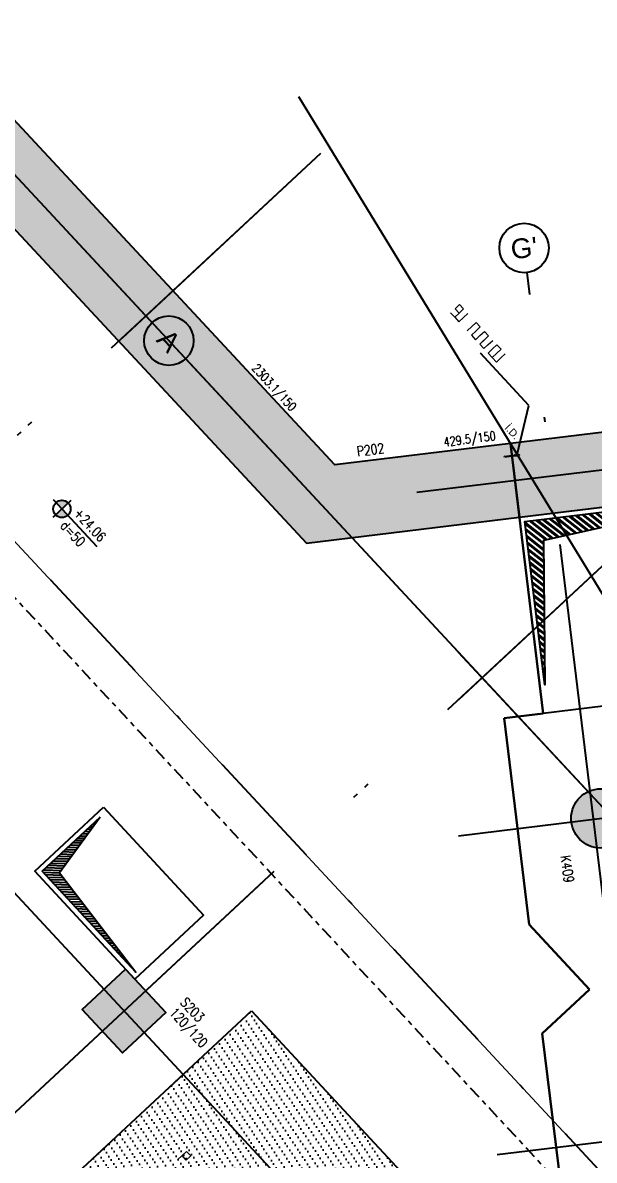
# Model space of a CAD drawing. Header units: inches. Extents: x 400392 to 401495, y 4543971 to 4544133.
# Drawn here: x 400424.87 to 400436.44, y 4544080.24 to 4544103.26 of the extents above; entities that cross this region are included whole.
import ezdxf
from ezdxf.enums import TextEntityAlignment as Align

# ---------------------------------------------------------------- set-up
doc = ezdxf.new("R2010")
doc.units = ezdxf.units.IN
doc.header["$MEASUREMENT"] = 0
for name, pattern in [('ACAD_ISO05W100', [33, 24, -3, 0, -3, 0, -3]), ('AKS', [3, 2.5, -0.25, 0, -0.25]), ('CENTER', [2, 1.25, -0.25, 0.25, -0.25]), ('CONTINU', [0]), ('DASHDOT2', [0.5, 0.25, -0.125, 0, -0.125])]:
    doc.linetypes.add(name, pattern=pattern)
doc.layers.add('A-DETL', color=90, linetype='Continuous', lineweight=15)
for name, color, linetype in [('aks prota', 2, 'AKS'), ('boşluk prota', 2, 'Continuous'), ('boşluk taraması prota', 252, 'Continuous'), ('caks prota', 4, 'Continuous'), ('iderzi_PROTA', 3, 'Continuous'), ('kiriş prota', 6, 'Continuous'), ('kolon prota', 1, 'Continuous'), ('kolon tarama prota', 252, 'Continuous'), ('lkolon prota', 4, 'Continuous'), ('lperde prota', 4, 'Continuous'), ('not çizgisi prota', 4, 'Continuous'), ('perde prota', 1, 'Continuous'), ('PRT-AL-TUNEL_EKSENI', 14, 'DASHDOT2'), ('skesit prota', 7, 'Continuous'), ('st-s_kolon tarama', 252, 'Continuous'), ('st-s_level (kot)', 6, 'Continuous'), ('st-s_levelmark (kot işareti)', 4, 'Continuous'), ('st_s_su tutucu', 2, 'Continuous'), ('st_s_ölçü', 4, 'Continuous'), ('taks prota', 7, 'Continuous'), ('tkolon prota', 6, 'Continuous'), ('tperde prota', 6, 'Continuous')]:
    doc.layers.add(name, color=color, linetype=linetype)
doc.styles.add('OLCU', font='romanstw.shx')
doc.styles.add('TAKS', font='Arial Unicode.ttf')
doc.styles.add('text25_PROTA', font='Arial.ttf', dxfattribs={"height": 25})
doc.styles.add('TKIRIS', font='romanstw.shx')
doc.styles.add('tkolon', font='romanstw.shx')
doc.dimstyles.new('1-50', dxfattribs={"dimtxt": 10, "dimasz": 4, "dimexe": 4, "dimexo": 8, "dimgap": 4, "dimtad": 1, "dimdec": 1, "dimrnd": 0.05, "dimzin": 9, "dimdsep": 46, "dimtxsty": 'OLCU', "dimblk1": 'OBLIQUE', "dimblk2": 'OBLIQUE', "dimsah": 1, "dimcen": 2, "dimdle": 4, "dimclrd": 4, "dimclre": 4, "dimclrt": 3, "dimadec": 1, "dimazin": 0, "dimtfac": 1, "dimtdec": 1, "dimtix": 1, "dimtmove": 2, "dimatfit": 3, "dimldrblk": 'OBLIQUE', "dimfxl": 1, "dimtvp": 1, "dimtolj": 1, "dimtzin": 1, "dimarcsym": 0})
pattern_1 = [(6.93182649044086, (-1394.227416012611, 1019.310054760426), (0.05963554138054424, 0.167169241581065), [0, -0.158750000003878])]
pattern_2 = [(6.93182649044086, (398997.3648814426, 4544993.93018879), (0.05963554138054424, 0.167169241581065), [0, -0.158750000003878])]

# ---------------------------------------------------------------- blocks, each defined once
blk = doc.blocks.new('_Oblique')
at = {"layer": 'st_s_ölçü', "lineweight": -2}
blk.add_line((-0.5, -0.5), (0.5, 0.5), dxfattribs=at)
blk = doc.blocks.new('D')
at = {"layer": 'st_s_su tutucu', "linetype": 'CONTINU', "ltscale": 0.2}
for p, q in [((-39987.83090962706, 52508.18991963421), (-39992.63090966878, 52508.18991966914)), ((-39992.63090966878, 52508.18991966914), (-39992.63090980848, 52507.38991968935)), ((-39992.63090980848, 52507.38991968935), (-39990.63090962501, 52506.05655179494)), ((-39990.6309096902, 52498.50671976196), (-39991.53117650332, 52498.50671977942)), ((-39991.53117650332, 52498.50671977942), (-39991.53117639622, 52497.87311976865)), ((-39991.53117639622, 52497.87311976865), (-39990.63090970417, 52497.87311978029)), ((-39990.63090980196, 52488.50671968629), (-39991.53117661508, 52488.50671963972)), ((-39991.53117661508, 52488.50671963972), (-39991.53117662905, 52487.87311965806)), ((-39991.53117662905, 52487.87311965806), (-39990.630909937, 52487.87311964059)), ((-39990.63090962501, 52506.05655179494), (-39990.6309096902, 52498.50671976196)), ((-39990.63090970417, 52497.87311978029), (-39990.63090980196, 52488.50671968629)), ((-39990.630909937, 52487.87311964059), (-39990.63090992199, 52478.65671955824)), ((-39989.83090974534, 52506.05655187643), (-39987.83090964103, 52507.38991968935)), ((-39989.83090955907, 52498.50671965136), (-39989.83090974534, 52506.05655187643)), ((-39988.9306429881, 52498.50671966883), (-39989.83090955907, 52498.50671965136)), ((-39989.83090992229, 52488.50671961062), (-39989.83090981984, 52497.87311973373)), ((-39989.83090981984, 52497.87311973373), (-39988.93064300207, 52497.87311962313)), ((-39988.93064335132, 52488.50671965136), (-39989.83090992229, 52488.50671961062)), ((-39989.83091007002, 52478.65671960481), (-39989.8309099316, 52487.87311978029)), ((-39989.8309099316, 52487.87311978029), (-39988.93064311383, 52487.87311964059)), ((-39988.93064300207, 52497.87311962313), (-39988.9306429881, 52498.50671966883)), ((-39988.93064311383, 52487.87311964059), (-39988.93064335132, 52488.50671965136)), ((-39987.83090964103, 52507.38991968935), (-39987.83090962706, 52508.18991963421)), ((-39992.63090980848, 52448.98991960261), (-39990.63090962501, 52450.32328749701)), ((-39992.63090966878, 52448.18991962282), (-39992.63090980848, 52448.98991960261)), ((-39987.83090962706, 52448.18991965774), (-39992.63090966878, 52448.18991962282)), ((-39990.63090992199, 52478.65671955824), (-39991.93117670823, 52478.6567195757)), ((-39991.93117670823, 52478.6567195757), (-39991.93117659182, 52477.72311959402)), ((-39991.93117659182, 52477.72311959402), (-39990.63090987367, 52477.72311951835)), ((-39991.53117661508, 52467.87311965223), (-39991.53117662905, 52468.5067196339)), ((-39991.53117662905, 52468.5067196339), (-39990.630909937, 52468.50671965136)), ((-39990.63090980196, 52467.87311960567), (-39991.53117661508, 52467.87311965223)), ((-39991.53117650332, 52457.87311951254), (-39991.53117639622, 52458.50671952331)), ((-39991.53117639622, 52458.50671952331), (-39990.63090970417, 52458.50671951166)), ((-39990.6309096902, 52457.87311953), (-39991.53117650332, 52457.87311951254)), ((-39990.630909937, 52468.50671965136), (-39990.63090992199, 52477.72311973372)), ((-39990.63090970417, 52458.50671951166), (-39990.63090980196, 52467.87311960567)), ((-39990.63090962501, 52450.32328749701), (-39990.6309096902, 52457.87311953)), ((-39988.53064343977, 52478.65671965137), (-39989.83091007002, 52478.65671960481)), ((-39989.83090998934, 52477.72311965805), (-39988.53064344908, 52477.72311964058)), ((-39989.83091007002, 52477.72311968715), (-39989.8309099316, 52468.50671951166)), ((-39989.8309099316, 52468.50671951166), (-39988.93064311383, 52468.50671965136)), ((-39988.93064335132, 52467.87311964059), (-39989.83090992229, 52467.87311968134)), ((-39989.83090992229, 52467.87311968134), (-39989.83090981984, 52458.50671955823)), ((-39989.83090981984, 52458.50671955823), (-39988.93064300207, 52458.50671966883)), ((-39988.9306429881, 52457.87311962313), (-39989.83090955907, 52457.87311964059)), ((-39989.83090955907, 52457.87311964059), (-39989.83090974534, 52450.32328741552)), ((-39989.83090974534, 52450.32328741552), (-39987.83090964103, 52448.98991960261)), ((-39988.93064311383, 52468.50671965136), (-39988.93064335132, 52467.87311964059)), ((-39988.93064300207, 52458.50671966883), (-39988.9306429881, 52457.87311962313)), ((-39988.53064344908, 52477.72311964058), (-39988.53064343977, 52478.65671965137)), ((-39987.83090964103, 52448.98991960261), (-39987.83090962706, 52448.18991965774))]:
    blk.add_line(p, q, dxfattribs=at)
blk = doc.blocks.new('PLAN_KOT')
at = {"layer": 'st-s_levelmark (kot işareti)'}
h = blk.add_hatch(color=256, dxfattribs=at)
h.paths.add_polyline_path([(0, 17.5, 0.4142135623730951), (-17.5, 0), (0, 0)])
h.paths.add_polyline_path([(17.5, 0), (0, 0), (0, -17.5, 0.4142135623730951)])
for p, q in [((0, 25), (0, -25)), ((105, 0), (-25, 0))]:
    blk.add_line(p, q, dxfattribs=at)
blk.add_circle((0, 0), 17.5, dxfattribs=at)
at = {"layer": 'st-s_level (kot)', "color": 6, "style": 'OLCU', "width": 0.8}
for tag, p in [('KOT', (22.6700442370493, 9.780006943954504)), ('DÖŞEME_KALINLIĞI', (22.6700442370493, -27.62999305603444))]:
    blk.add_attdef(tag, p, '', height=20, dxfattribs=at)
blk = doc.blocks.new('A$C1a5ef8c2')
at = {"layer": 'boşluk taraması prota', "ltscale": 2}
h = blk.add_hatch(dxfattribs=at)
h.set_pattern_fill('ANSI31', color=256, scale=0.03000000000073284, angle=-83.07600604186979, style=0)
h.set_pattern_definition([(321.9239939581302, (-449.4996651600813, 766.0676131816581), (0.05874127254818727, 0.07498016671002292), [])])
h.paths.add_polyline_path([(48.10235715861199, 119.1121401078999), (43.81898773094872, 118.1644802298397), (43.84505929198349, 115.241278976202), (43.44368951587239, 118.546414392069)])
h = blk.add_hatch(dxfattribs=at)
h.set_pattern_fill('ANSI31', color=256, scale=0.03000000000073284, angle=-47.07600604191619, style=0)
h.set_pattern_definition([(357.9239939580838, (-745.7359560520272, 345.5782377105206), (0.003450451556188631, 0.09518748281418962), [])])
h.paths.add_polyline_path([(34.84297336294549, 112.5611118301749), (34.02203171543078, 111.4342099279165), (35.56651091930689, 109.425023265183), (33.66700634063454, 111.4674177635461)])
at = {"layer": 'kolon tarama prota'}
h = blk.add_hatch(color=256, dxfattribs=at)
h.dxf.hatch_style = 1
h.paths.add_polyline_path([(49.46698631503386, 68.10996946133673), (49.15934189473046, 70.64331035502255), (5.917851615755353, 117.1376346405596), (24.15107000578428, 134.0952213536948), (39.01822296989849, 118.1096892496571), (43.33150017360458, 118.633485974744), (43.15067132003605, 120.1225463924929), (39.59610829496523, 119.6908865701407), (24.43222356081242, 135.99547204189), (4.002231871243566, 116.9948025923222)])
h = blk.add_hatch(color=256, dxfattribs=at)
h.dxf.hatch_style = 1
h.paths.add_polyline_path([(85.53925940312911, 125.270141268149), (67.96835154871223, 123.136361415498), (67.92013004113687, 123.5334462467581), (67.12596454023151, 123.4370037354529), (67.1741859933245, 123.0399193605408), (61.5157551234588, 122.3527695629746), (61.4675340349786, 122.7498490344733), (60.67336858948693, 122.65340606682), (60.72158956760541, 122.2563275070861), (43.15067132003605, 120.1225463924929), (43.33150017360458, 118.633485974744), (84.23102783842478, 123.600251997821), (91.78813913866179, 61.37016480229795), (93.52608912007418, 59.50147781893611), (93.21844469977077, 62.03481871355325)])
h = blk.add_hatch(color=256, dxfattribs=at)
h.dxf.hatch_style = 1
edge = h.paths.add_edge_path()
edge.add_arc((44.97838997893268, 112.5375648830086), 0.6000000000123112, -47.07600604191619, 312.9239939580838)
h = blk.add_hatch(color=256, dxfattribs=at)
h.dxf.hatch_style = 1
h.paths.add_polyline_path([(35.35862349328818, 109.4900238458067), (36.17585658829194, 108.6113145248964), (35.29714726825478, 107.7940814299509), (34.47991417330923, 108.6727907499298)])
at = {"layer": 'st-s_kolon tarama', "ltscale": 0.001}
h = blk.add_hatch(dxfattribs=at)
h.set_pattern_fill('DOTS', color=253, scale=0.1000000000024428, angle=6.93182649044086)
h.set_pattern_definition(pattern_1)
h.paths.add_polyline_path([(37.90867638855707, 108.6427599024028), (41.99484186153859, 104.249213302508), (37.60129526152741, 100.1630478296429), (33.51512978854589, 104.5565944295377)])
h = blk.add_hatch(dxfattribs=at)
h.set_pattern_fill('DOTS', color=253, scale=0.1000000000024428, angle=6.93182649044086)
h.set_pattern_definition(pattern_1)
h.paths.add_polyline_path([(37.90867638855707, 108.6427599024028), (41.99484186153859, 104.249213302508), (37.60129526152741, 100.1630478296429), (33.51512978854589, 104.5565944295377)])
at = {"layer": 'A-DETL', "color": 1, "lineweight": 5}
blk.add_lwpolyline([(18.9056719414657, 133.4212155677378), (126.8139738666359, 17.39552934933454)], dxfattribs=at)
at = {"layer": 'aks prota', "ltscale": 10}
for p, q in [((133.1676834216923, 17.97912808321416), (20.17211882991251, 139.4747654646635)), ((133.1676834195969, 17.97912808600813), (20.17211883194977, 139.4747654646635)), ((133.1676834194222, 17.97912808414549), (20.17211883200798, 139.4747654655948)), ((131.3109652098501, 19.97551761753857), (20.17211883107666, 139.4747654646635)), ((133.1676834210521, 17.97912808228284), (20.17211882950505, 139.4747654655948)), ((125.9183315312839, 11.23695505224168), (12.92276693950407, 132.732592433691)), ((125.9183315293049, 11.23695505503565), (12.92276694171596, 132.732592433691)), ((125.9183315291302, 11.23695505317301), (12.92276694171596, 132.7325924346223)), ((124.0616133200238, 13.23334458656609), (12.9227669412503, 132.732592433691)), ((125.9183315315167, 11.23695505224168), (12.92276693996973, 132.7325924355537)), ((13.03265620220918, 101.563034567982), (39.30939045216655, 126.0013970155269)), ((13.03265620220918, 101.563034567982), (39.30939045234118, 126.0013970155269)), ((13.03265620092861, 101.5630345670506), (39.30939045076957, 126.0013970155269)), ((13.25149861886166, 101.7665663389489), (39.30939045106061, 126.0013970145956)), ((13.25149861921091, 101.7665663408116), (39.30939045140985, 126.0013970155269)), ((41.25567185750697, 119.1369110457599), (87.6150877183536, 124.7667161971331)), ((41.25567185715772, 119.1369110448286), (87.61508771887748, 124.7667161971331)), ((41.25567185826367, 119.1369110457599), (87.61508771928493, 124.7667161971331)), ((41.25567185843829, 119.1369110457599), (87.61508771928493, 124.7667161971331)), ((41.25567185808904, 119.1369110457599), (87.61508771876106, 124.7667161971331)), ((41.25567185750697, 119.1369110448286), (87.61508771881927, 124.7667161971331)), ((41.25567185692489, 119.1369110457599), (87.61508771887748, 124.7667161971331)), ((50.79683609411586, 63.38048823177814), (43.485778967035, 123.5844080224633)), ((50.79683609394124, 63.38048823084682), (43.4857789662783, 123.584408021532)), ((50.79683609481435, 63.38048823177814), (43.48577896726783, 123.5844080224633)), ((50.79683609411586, 63.38048823177814), (43.48577896750066, 123.5844080224633)), ((50.79683609446511, 63.38048823177814), (43.48577896715142, 123.5844080224633)), ((50.79683609411586, 63.38048823177814), (43.48577896656934, 123.584408021532)), ((50.79683609423228, 63.3804882299155), (43.48577896651113, 123.5844080224633)), ((120.6217669268372, 31.4688090858981), (36.57432698796038, 121.8387038931251)), ((120.6217669270118, 31.4688090858981), (36.57432698854245, 121.8387038931251)), ((19.84293199103558, 94.24045690149069), (46.44179109286051, 118.9784077145159)), ((19.84293199062813, 94.24045690149069), (46.44179109262768, 118.9784077145159)), ((19.84293198952219, 94.24045690055937), (46.4417910912307, 118.9784077145159)), ((20.06177440739702, 94.44398867245764), (46.44179109146353, 118.9784077145159)), ((20.06177440809552, 94.44398867432028), (46.44179109216202, 118.9784077145159)), ((42.09953983977903, 112.1879624333233), (88.45895570062567, 117.8177675837651)), ((42.09953983902233, 112.1879624314606), (88.45895570021821, 117.8177675828338)), ((42.09953984047752, 112.1879624323919), (88.4589557001018, 117.8177675828338)), ((42.09953984024469, 112.1879624323919), (88.45895570062567, 117.8177675828338)), ((42.09953983983723, 112.1879624323919), (88.45895570050925, 117.8177675837651)), ((42.09953983977903, 112.1879624323919), (88.45895570016, 117.8177675828338)), ((42.09953983919695, 112.1879624333233), (88.45895570120774, 117.8177675846964)), ((113.3724150370108, 24.72663605585694), (29.32497509813402, 115.0965308621526)), ((113.3724150371272, 24.72663605492562), (29.32497509865789, 115.0965308621526)), ((42.88313153677154, 105.7353672925383), (89.24254739761818, 111.3651724429801)), ((42.88313153601484, 105.7353672897443), (89.2425473977346, 111.3651724411175)), ((42.88313153747004, 105.735367291607), (89.24254739802564, 111.3651724420488)), ((42.8831315372372, 105.7353672925383), (89.24254739761818, 111.3651724420488)), ((42.88313153712079, 105.735367291607), (89.2425473977928, 111.3651724429801)), ((42.88313153677154, 105.7353672906756), (89.24254739761818, 111.3651724420488)), ((42.88313153665513, 105.735367291607), (89.24254739820026, 111.3651724439114))]:
    blk.add_line(p, q, dxfattribs=at)
at = {"layer": 'boşluk prota', "ltscale": 0.05}
for points in [[(48.10235715861199, 119.1121401078999), (43.81898773094872, 118.1644802298397), (43.84505929198349, 115.241278976202), (43.44368951587239, 118.546414392069)], [(34.84297336294549, 112.5611118301749), (34.02203171543078, 111.4342099279165), (35.56651091930689, 109.425023265183), (33.66700634063454, 111.4674177635461)]]:
    blk.add_lwpolyline(points, close=True, dxfattribs=at)
at = {"layer": 'caks prota', "ltscale": 0.05}
for centre, radius in [((43.42550268222112, 124.080761494115), 0.5000000000001651), ((43.42550268193008, 124.080761494115), 0.5000000000091905), ((43.42550268291961, 124.080761494115), 0.4999999999968255), ((43.42550268361811, 124.080761494115), 0.5), ((43.42550268268678, 124.080761494115), 0.5), ((43.42550268268678, 124.080761494115), 0.4999999999999725), ((43.42550268169725, 124.080761494115), 0.500000000012214), ((36.23381319839973, 122.2048327764496), 0.5000000000001651), ((36.23381319909822, 122.2048327764496), 0.5)]:
    blk.add_circle(centre, radius, dxfattribs=at)
at = {"layer": 'iderzi_PROTA', "linetype": 'ACAD_ISO05W100', "lineweight": 30, "ltscale": 2}
blk.add_lwpolyline([(49.46698631503386, 68.10996946133673), (49.15934189473046, 70.64331035502255), (48.23293681739597, 71.63940410409123), (47.59582114138175, 76.89459313079715), (48.54864273051498, 77.78074688371271), (47.32903002074454, 79.09503590781242), (46.55285629921127, 85.4840705646202), (47.50837869208772, 86.37274273950607), (46.28510709677357, 87.68803473934531), (45.58394649450202, 93.459602705203), (46.53946899727453, 94.34827498253435), (45.31538117263699, 95.66444431338459), (44.85306093009422, 99.47148484084755), (45.80905992269982, 100.3606002712622), (44.58529756084317, 101.6764196576551), (43.79508162901038, 108.1835629846901), (44.75108062155778, 109.0726784160361), (43.52731825975934, 110.3884978024289), (43.02005272218958, 114.5656253639609), (43.81468784582103, 114.6621601190418), (43.15157490689307, 120.1226561227813)], dxfattribs=at)
at = {"layer": 'kiriş prota'}
blk.add_line((44.82099033897975, 118.8143670167774), (44.82100377982715, 118.8142563384026), dxfattribs=at)
for points in [[(48.18964693433372, 119.2234894987196), (48.67198062146781, 115.2522392030805), (43.81468784582103, 114.6621601190418), (43.33235415868694, 118.6334104128182), (48.18506852461724, 119.2229337040335)], [(37.90867638855707, 108.6427599024028), (41.99484186153859, 104.249213302508), (37.60129526152741, 100.1630478296429), (33.51512978854589, 104.5565944295377), (37.90867638855707, 108.6427599024028)], [(37.90867638855707, 108.6427599024028), (41.99484186153859, 104.249213302508), (37.60129526152741, 100.1630478296429), (33.51512978854589, 104.5565944295377), (37.90867638855707, 108.6427599024028)]]:
    blk.add_lwpolyline(points, dxfattribs=at)
blk.add_lwpolyline([(34.90841401024954, 112.7640006104484), (36.93802544975188, 110.5817119833082), (35.54673610330792, 109.2877599652857), (33.51712466380559, 111.4700485924259)], close=True, dxfattribs=at)
at = {"layer": 'kolon prota', "color": 1}
blk.add_lwpolyline([(35.35862349328818, 109.4900238458067), (36.17585658829194, 108.6113145248964), (35.29714726825478, 107.7940814299509), (34.47991417330923, 108.6727907499298)], close=True, dxfattribs=at)
blk.add_circle((44.97838997893268, 112.5375648830086), 0.6000000000123112, dxfattribs=at)
at = {"layer": 'perde prota'}
for points in [[(49.46698631503386, 68.10996946133673), (49.15934189473046, 70.64331035502255), (5.917851615755353, 117.1376346405596), (24.15107000578428, 134.0952213536948), (39.01822296989849, 118.1096892496571), (43.33150017360458, 118.633485974744), (43.15067132003605, 120.1225463924929), (39.59610829496523, 119.6908865701407), (24.43222356081242, 135.99547204189), (4.002231871243566, 116.9948025923222)], [(60.72158956760541, 122.2563275070861), (43.15067132003605, 120.1225463924929), (43.33150017360458, 118.633485974744), (84.23102783842478, 123.600251997821), (91.78813913866179, 61.37016480229795), (93.52608912007418, 59.50147781893611), (85.53925940312911, 125.270141268149), (67.96835154871223, 123.136361415498), (67.92013004113687, 123.5334462467581), (67.12596454023151, 123.4370037354529), (67.1741859933245, 123.0399193605408), (61.5157551234588, 122.3527695629746), (61.4675340349786, 122.7498490344733), (60.67336858948693, 122.65340606682)]]:
    blk.add_lwpolyline(points, close=True, dxfattribs=at)
at = {"layer": 'PRT-AL-TUNEL_EKSENI', "ltscale": 10}
for p, q in [((16.47421710781055, 136.0355761926621), (129.4697816994158, 14.53993880935013)), ((10.50631630996941, 130.4852014249191), (123.5018809015164, 8.989564041607082))]:
    blk.add_line(p, q, dxfattribs=at)
at = {"layer": 'skesit prota', "linetype": 'CENTER', "ltscale": 0.2}
blk.add_lwpolyline([(93.9913614889374, 110.0110628623515), (45.13529754761839, 104.0780692007393), (13.12649884424172, 138.4947245307267)], dxfattribs=at)
at = {"layer": 'st_s_ölçü', "color": 6, "lineweight": 0}
for points in [[(42.20238239550963, 122.8459793739021), (42.11809867806733, 122.9366033188999), (42.02747473167256, 122.8523196019232), (42.11175844911486, 122.7616956559941), (42.02113450318575, 122.6774119380862), (41.93685078574345, 122.7680358849466)], [(42.20238239550963, 122.8459793739021), (42.11175844911486, 122.7616956559941), (42.02113450318575, 122.6774119380862), (42.10541822062805, 122.586787992157), (42.19604216655716, 122.671071710065), (42.28666611295193, 122.7553554270416)], [(42.45523354737088, 122.5741075351834), (42.273985655047, 122.4055400993675)], [(42.53951726481318, 122.483483588323), (42.44889331841841, 122.3991998713464), (42.3582693724893, 122.3149161543697), (42.44255308993161, 122.2242922075093), (42.53317703586072, 122.3085759254172), (42.62380098225549, 122.3928596433252)], [(42.45523354737088, 122.5741075351834), (42.53951726481318, 122.483483588323)], [(42.70808469969779, 122.3022356964648), (42.52683680690825, 122.1336682615802)], [(42.70808469969779, 122.3022356964648), (42.61746075283736, 122.2179519794881), (42.52683680690825, 122.1336682615802), (42.61112052481622, 122.0430443156511), (42.70174447074533, 122.1273280326277), (42.79236841667444, 122.2116117496043)], [(42.62380098225549, 122.3928596433252), (42.70808469969779, 122.3022356964648)], [(42.96093585155904, 122.0303638577461), (42.87031190516427, 121.9460801407695), (42.77968795923516, 121.8617964237928), (42.86397167667747, 121.7711724769324), (42.95459562260658, 121.855456193909), (43.04521956900135, 121.939739911817)], [(36.41175355797168, 105.6297036064789), (36.5930014498299, 105.7982710413635), (36.6772851672722, 105.7076470954344), (36.58666122134309, 105.6233633784577), (36.50237750436645, 105.7139873243868)]]:
    blk.add_lwpolyline(points, dxfattribs=at)
blk.add_lwpolyline([(42.87031190516427, 121.9460801407695), (42.96093585155904, 122.0303638577461), (42.87665213411674, 122.1209878046066), (42.78602818772197, 122.0367040866986), (42.69540424179286, 121.9524203687906), (42.77968795923516, 121.8617964237928), (42.87031190516427, 121.9460801407695)], close=True, dxfattribs=at)
at = {"layer": 'st-s_level (kot)', "linetype": 'CONTINU', "ltscale": 0.1, "xscale": 0.01000000000024428, "yscale": 0.01000000000024428, "zscale": 0.01000000000024428, "rotation": 312.9239939580838}
blk.add_blockref('PLAN_KOT', (34.0680909541552, 118.7995086163282), dxfattribs=at).add_auto_attribs({'KOT': '+24.06', 'DÖŞEME_KALINLIĞI': 'd=50'})
at = {"layer": 'st_s_ölçü', "xscale": 0.005000000000122139, "yscale": 0.005000000000122139, "zscale": 0.005000000000122139, "rotation": 276.9239943710762}
blk.add_blockref('D', (-193.1918814691599, -110.2504347953945), dxfattribs=at)
at = {"layer": 'iderzi_PROTA', "linetype": 'ACAD_ISO05W100', "style": 'text25_PROTA'}
blk.add_text('İ.D.', height=0.1500000000036642, rotation=312.9239939495117, dxfattribs=at).set_placement((43.01852193847299, 120.4307161401957))
at = {"layer": 'kiriş prota', "ltscale": 0.05, "style": 'TKIRIS', "width": 0.8}
blk.add_text('K409', height=0.2000000000048856, rotation=278.1611434776731, dxfattribs=at).set_placement((44.26195012783865, 111.7870377786458), align=Align.MIDDLE_LEFT)
at = {"layer": 'lkolon prota', "style": 'tkolon', "width": 0.8}
blk.add_text('120/120', height=0.2000000000048855, rotation=312.9239939495117, dxfattribs=at).set_placement((36.23133218789008, 108.5940356506035))
at = {"layer": 'lperde prota', "style": 'tkolon', "width": 0.8}
for s, rotation, p in [('2303.1/150', 312.5635096644662, (37.96958613663446, 121.6969598941505)), ('429.5/150', 7.393285626156251, (41.79583986569196, 120.1494108857587))]:
    blk.add_text(s, height=0.180000000004397, rotation=rotation, dxfattribs=at).set_placement(p, align=Align.MIDDLE_LEFT)
at = {"layer": 'st-s_level (kot)', "color": 6, "style": 'OLCU', "width": 0.8}
for tag, p, rotation in [('D=60', (41.41703286580741, 99.58001939486712), 312.9239939495117), ('D=60', (34.91377208690392, 96.88071346003562), 312.9239939495117), ('D=60', (41.72404787596315, 89.55813579354435), 312.9239939495117), ('D=60', (74.07240101491334, 82.3654021685943), 276.923994085215), ('D=90', (58.45173784665531, 80.89350863266736), 312.9239939495117), ('D=60', (82.06995531456778, 73.76825603935868), 276.923994085215), ('D=60', (66.16953595646191, 72.69707751180977), 312.9239939495117), ('D=60', (59.52860149176558, 70.14633769541979), 312.9239939495117), ('D=60', (74.28302203526255, 63.91414567641914), 312.9239939495117), ('D=60', (67.52317142457468, 61.55037755891681), 312.9239939495117), ('D=60', (81.90516735991696, 55.7777361664921), 312.9239939495117), ('D=60', (75.51774133963045, 52.95441743545234), 312.9239939495117), ('D=60', (83.51231125422055, 44.35845731198788), 312.9239939495117), ('D=60', (93.86754728655796, 42.95339011400938), 312.9239939495117), ('D=60', (102.2343588467338, 34.1871841000393), 312.9239939495117), ('D=60', (95.21837176603731, 31.80971260089427), 312.9239939495117), ('D=60', (99.28763992898166, 27.66433198004961), 312.9239939495117), ('+22.51', (112.2286650243332, 23.93479506019503), 312.9239939495117), ('+20.81', (108.5519845855888, 21.49965451750904), 312.9239939495117), ('D=80', (97.11668090563035, 17.52580411545932), 312.9239939495117)]:
    blk.add_attdef(tag, p, '', height=0.2000000000048856, rotation=rotation, dxfattribs=at)
at = {"layer": 'taks prota', "style": 'TAKS'}
for s, height, rotation, p in [("G'", 0.4000000000001321, 6.42916149320853, (43.42550268222112, 124.080761494115)), ("G'", 0.4000000000073525, 6.42916149320853, (43.42550268193008, 124.080761494115)), ("G'", 0.3999999999974604, 6.429161453439578, (43.42550268291961, 124.080761494115)), ("G'", 0.4, 6.429161453439578, (43.42550268361811, 124.080761494115)), ("G'", 0.4, 6.429161425433177, (43.42550268268678, 124.080761494115)), ("G'", 0.399999999999978, 6.429161453439578, (43.42550268268678, 124.080761494115)), ("G'", 0.4000000000097712, 6.42916149320853, (43.42550268169725, 124.080761494115)), ('A', 0.4000000000001321, 312.9239939495117, (36.23381319839973, 122.2048327764496)), ('A', 0.4, 312.9239939592802, (36.23381319909822, 122.2048327764496))]:
    blk.add_text(s, height=height, rotation=rotation, dxfattribs=at).set_placement(p, align=Align.MIDDLE_CENTER)
at = {"layer": 'tkolon prota', "style": 'tkolon', "width": 0.8}
blk.add_text('S203', height=0.2000000000048855, rotation=312.9239939495117, dxfattribs=at).set_placement((36.45100951788481, 108.7983439248055))
at = {"layer": 'tperde prota', "style": 'tkolon', "width": 0.8}
blk.add_text('P202', height=0.2000000000048856, rotation=7.393285626156251, dxfattribs=at).set_placement((40.04096424666932, 119.9632134791464), align=Align.MIDDLE_LEFT)
at = {"layer": 'not çizgisi prota'}
blk.add_leader([(43.28269013861427, 119.9026482533664), (43.52290622150758, 120.8955562701449), (42.54332774272189, 121.9488233793527)], dimstyle='1-50', override={"dimasz": 12, "dimgap": 4, "dimtad": 0}, dxfattribs=at)

msp = doc.modelspace()

# ---------------------------------------------------------------- hatches: boundary and pattern name
at = {"layer": 'boşluk taraması prota', "ltscale": 2}
h = msp.add_hatch(dxfattribs=at)
h.set_pattern_fill('ANSI31', color=256, scale=0.03000000000073284, angle=-83.07600604186979, style=0)
h.set_pattern_definition([(321.9239939581302, (399942.0926322951, 4544740.687747211), (0.05874127254818727, 0.07498016671002292), [])])
h.paths.add_polyline_path([(400439.6946546138, 4544093.732274137), (400435.4112851861, 4544092.784614259), (400435.4373567472, 4544089.861413006), (400435.0359869711, 4544093.166548422)])
h = msp.add_hatch(dxfattribs=at)
h.set_pattern_fill('ANSI31', color=256, scale=0.03000000000073284, angle=-47.07600604191619, style=0)
h.set_pattern_definition([(357.9239939580838, (399645.8563414032, 4544320.19837174), (0.003450451556188631, 0.09518748281418962), [])])
h.paths.add_polyline_path([(400426.4352708181, 4544087.18124586), (400425.6143291706, 4544086.054343957), (400427.1588083745, 4544084.045157295), (400425.2593037958, 4544086.087551793)])
at = {"layer": 'kolon tarama prota'}
h = msp.add_hatch(color=256, dxfattribs=at)
h.dxf.hatch_style = 1
h.paths.add_polyline_path([(400441.0592837702, 4544042.730103491), (400440.7516393499, 4544045.263444385), (400397.5101490709, 4544091.75776867), (400415.743367461, 4544108.715355383), (400430.6105204251, 4544092.729823279), (400434.9237976288, 4544093.253620004), (400434.7429687752, 4544094.742680422), (400431.1884057501, 4544094.3110206), (400416.024521016, 4544110.615606071), (400395.5945293264, 4544091.614936622)])
h = msp.add_hatch(color=256, dxfattribs=at)
h.dxf.hatch_style = 1
h.paths.add_polyline_path([(400477.1315568583, 4544099.890275298), (400459.5606490039, 4544097.756495445), (400459.5124274963, 4544098.153580276), (400458.7182619954, 4544098.057137765), (400458.7664834485, 4544097.66005339), (400453.1080525786, 4544096.972903593), (400453.0598314902, 4544097.369983064), (400452.2656660447, 4544097.273540096), (400452.3138870228, 4544096.876461537), (400434.7429687752, 4544094.742680422), (400434.9237976288, 4544093.253620004), (400475.8233252936, 4544098.220386027), (400483.3804365938, 4544035.990298832), (400485.1183865753, 4544034.121611848), (400484.810742155, 4544036.654952743)])
h = msp.add_hatch(color=256, dxfattribs=at)
h.dxf.hatch_style = 1
edge = h.paths.add_edge_path()
edge.add_arc((400436.5706874341, 4544087.157698913), 0.6000000000123112, -47.07600604191619, 312.9239939580838)
h = msp.add_hatch(color=256, dxfattribs=at)
h.dxf.hatch_style = 1
h.paths.add_polyline_path([(400426.9509209485, 4544084.110157875), (400427.7681540435, 4544083.231448554), (400426.8894447234, 4544082.414215459), (400426.0722116285, 4544083.292924779)])
at = {"layer": 'st-s_kolon tarama', "ltscale": 0.001}
h = msp.add_hatch(dxfattribs=at)
h.set_pattern_fill('DOTS', color=253, scale=0.1000000000024428, angle=6.93182649044086)
h.set_pattern_definition(pattern_2)
h.paths.add_polyline_path([(400429.5009738437, 4544083.262893932), (400433.5871393167, 4544078.869347332), (400429.1935927167, 4544074.783181859), (400425.1074272437, 4544079.176728459)])
h = msp.add_hatch(dxfattribs=at)
h.set_pattern_fill('DOTS', color=253, scale=0.1000000000024428, angle=6.93182649044086)
h.set_pattern_definition(pattern_2)
h.paths.add_polyline_path([(400429.5009738437, 4544083.262893932), (400433.5871393167, 4544078.869347332), (400429.1935927167, 4544074.783181859), (400425.1074272437, 4544079.176728459)])

# ---------------------------------------------------------------- linework, layer by layer
at = {"layer": 'A-DETL', "color": 1, "lineweight": 5}
msp.add_lwpolyline([(400410.4979693966, 4544108.041349597), (400518.4062713218, 4543992.015663379)], dxfattribs=at)
at = {"layer": 'aks prota', "ltscale": 10}
for p, q in [((400524.7599808769, 4543992.599262113), (400411.7644162851, 4544114.094899494)), ((400524.7599808748, 4543992.599262116), (400411.7644162871, 4544114.094899494)), ((400524.7599808746, 4543992.599262114), (400411.7644162872, 4544114.094899495)), ((400522.903262665, 4543994.595651647), (400411.7644162863, 4544114.094899494)), ((400524.7599808762, 4543992.599262112), (400411.7644162847, 4544114.094899495)), ((400517.5106289865, 4543985.857089082), (400404.5150643947, 4544107.352726463)), ((400517.5106289845, 4543985.857089085), (400404.5150643969, 4544107.352726463)), ((400517.5106289843, 4543985.857089083), (400404.5150643969, 4544107.352726464)), ((400515.6539107752, 4543987.853478616), (400404.5150643964, 4544107.352726463)), ((400517.5106289867, 4543985.857089082), (400404.5150643951, 4544107.352726465)), ((400404.6249536574, 4544076.183168598), (400430.9016879073, 4544100.621531045)), ((400404.6249536574, 4544076.183168598), (400430.9016879075, 4544100.621531045)), ((400404.6249536561, 4544076.183168597), (400430.9016879059, 4544100.621531045)), ((400404.843796074, 4544076.386700368), (400430.9016879062, 4544100.621531044)), ((400404.8437960744, 4544076.38670037), (400430.9016879066, 4544100.621531045)), ((400432.8479693127, 4544093.757045075), (400479.2073851735, 4544099.386850227)), ((400432.8479693123, 4544093.757045074), (400479.2073851741, 4544099.386850227)), ((400432.8479693134, 4544093.757045075), (400479.2073851745, 4544099.386850227)), ((400432.8479693136, 4544093.757045075), (400479.2073851745, 4544099.386850227)), ((400432.8479693133, 4544093.757045075), (400479.2073851739, 4544099.386850227)), ((400432.8479693127, 4544093.757045074), (400479.207385174, 4544099.386850227)), ((400432.8479693121, 4544093.757045075), (400479.2073851741, 4544099.386850227)), ((400442.3891335493, 4544038.000622261), (400435.0780764222, 4544098.204542052)), ((400442.3891335491, 4544038.00062226), (400435.0780764215, 4544098.204542051)), ((400442.38913355, 4544038.000622261), (400435.0780764224, 4544098.204542052)), ((400442.3891335493, 4544038.000622261), (400435.0780764227, 4544098.204542052)), ((400442.3891335496, 4544038.000622261), (400435.0780764223, 4544098.204542052)), ((400442.3891335493, 4544038.000622261), (400435.0780764217, 4544098.204542051)), ((400442.3891335494, 4544038.000622259), (400435.0780764217, 4544098.204542052)), ((400512.214064382, 4544006.088943115), (400428.1666244431, 4544096.458837923)), ((400512.2140643822, 4544006.088943115), (400428.1666244437, 4544096.458837923)), ((400411.4352294462, 4544068.860590931), (400438.034088548, 4544093.598541744)), ((400411.4352294458, 4544068.860590931), (400438.0340885478, 4544093.598541744)), ((400411.4352294447, 4544068.86059093), (400438.0340885464, 4544093.598541744)), ((400411.6540718626, 4544069.064122702), (400438.0340885466, 4544093.598541744)), ((400411.6540718633, 4544069.064122704), (400438.0340885473, 4544093.598541744)), ((400433.691837295, 4544086.808096463), (400480.0512531558, 4544092.437901613)), ((400433.6918372942, 4544086.808096461), (400480.0512531554, 4544092.437901612)), ((400433.6918372957, 4544086.808096462), (400480.0512531553, 4544092.437901612)), ((400433.6918372954, 4544086.808096462), (400480.0512531558, 4544092.437901612)), ((400433.691837295, 4544086.808096462), (400480.0512531557, 4544092.437901613)), ((400433.691837295, 4544086.808096462), (400480.0512531553, 4544092.437901612)), ((400433.6918372944, 4544086.808096463), (400480.0512531564, 4544092.437901614)), ((400504.9647124922, 4543999.346770085), (400420.9172725533, 4544089.716664892)), ((400504.9647124923, 4543999.346770084), (400420.9172725538, 4544089.716664892)), ((400434.475428992, 4544080.355501322), (400480.8348448528, 4544085.985306473)), ((400434.4754289912, 4544080.355501319), (400480.8348448529, 4544085.985306471)), ((400434.4754289926, 4544080.355501321), (400480.8348448532, 4544085.985306472)), ((400434.4754289924, 4544080.355501322), (400480.8348448528, 4544085.985306472)), ((400434.4754289923, 4544080.355501321), (400480.834844853, 4544085.985306473)), ((400434.475428992, 4544080.35550132), (400480.8348448528, 4544085.985306472)), ((400434.4754289918, 4544080.355501321), (400480.8348448534, 4544085.985306473))]:
    msp.add_line(p, q, dxfattribs=at)
at = {"layer": 'boşluk prota', "ltscale": 0.05}
for points in [[(400439.6946546138, 4544093.732274137), (400435.4112851861, 4544092.784614259), (400435.4373567472, 4544089.861413006), (400435.0359869711, 4544093.166548422)], [(400426.4352708181, 4544087.18124586), (400425.6143291706, 4544086.054343957), (400427.1588083745, 4544084.045157295), (400425.2593037958, 4544086.087551793)]]:
    msp.add_lwpolyline(points, close=True, dxfattribs=at)
at = {"layer": 'caks prota', "ltscale": 0.05}
for centre, radius in [((400435.0178001374, 4544098.700895524), 0.5000000000001651), ((400435.0178001371, 4544098.700895524), 0.5000000000091905), ((400435.0178001381, 4544098.700895524), 0.4999999999968255), ((400435.0178001388, 4544098.700895524), 0.5), ((400435.0178001379, 4544098.700895524), 0.5), ((400435.0178001379, 4544098.700895524), 0.4999999999999725), ((400435.0178001369, 4544098.700895524), 0.500000000012214), ((400427.8261106536, 4544096.824966806), 0.5000000000001651), ((400427.8261106543, 4544096.824966806), 0.5)]:
    msp.add_circle(centre, radius, dxfattribs=at)
at = {"layer": 'iderzi_PROTA', "linetype": 'ACAD_ISO05W100', "lineweight": 30, "ltscale": 2}
msp.add_lwpolyline([(400441.0592837702, 4544042.730103491), (400440.7516393499, 4544045.263444385), (400439.8252342726, 4544046.259538134), (400439.1881185966, 4544051.51472716), (400440.1409401857, 4544052.400880913), (400438.9213274759, 4544053.715169937), (400438.1451537544, 4544060.104204594), (400439.1006761473, 4544060.992876769), (400437.877404552, 4544062.308168769), (400437.1762439497, 4544068.079736735), (400438.1317664525, 4544068.968409012), (400436.9076786278, 4544070.284578343), (400436.4453583853, 4544074.09161887), (400437.4013573779, 4544074.980734301), (400436.177595016, 4544076.296553687), (400435.3873790842, 4544082.803697014), (400436.3433780767, 4544083.692812446), (400435.1196157149, 4544085.008631832), (400434.6123501774, 4544089.185759393), (400435.406985301, 4544089.282294149), (400434.7438723621, 4544094.742790152)], dxfattribs=at)
at = {"layer": 'kiriş prota'}
msp.add_line((400436.4132877942, 4544093.434501046), (400436.413301235, 4544093.434390368), dxfattribs=at)
for points in [[(400439.7819443895, 4544093.843623528), (400440.2642780766, 4544089.872373233), (400435.406985301, 4544089.282294149), (400434.9246516139, 4544093.253544442), (400439.7773659798, 4544093.843067734)], [(400429.5009738437, 4544083.262893932), (400433.5871393167, 4544078.869347332), (400429.1935927167, 4544074.783181859), (400425.1074272437, 4544079.176728459), (400429.5009738437, 4544083.262893932)], [(400429.5009738437, 4544083.262893932), (400433.5871393167, 4544078.869347332), (400429.1935927167, 4544074.783181859), (400425.1074272437, 4544079.176728459), (400429.5009738437, 4544083.262893932)]]:
    msp.add_lwpolyline(points, dxfattribs=at)
msp.add_lwpolyline([(400426.5007114654, 4544087.38413464), (400428.5303229049, 4544085.201846013), (400427.1390335585, 4544083.907893995), (400425.109422119, 4544086.090182622)], close=True, dxfattribs=at)
at = {"layer": 'kolon prota', "color": 1}
msp.add_lwpolyline([(400426.9509209485, 4544084.110157875), (400427.7681540435, 4544083.231448554), (400426.8894447234, 4544082.414215459), (400426.0722116285, 4544083.292924779)], close=True, dxfattribs=at)
msp.add_circle((400436.5706874341, 4544087.157698913), 0.6000000000123112, dxfattribs=at)
at = {"layer": 'perde prota'}
for points in [[(400441.0592837702, 4544042.730103491), (400440.7516393499, 4544045.263444385), (400397.5101490709, 4544091.75776867), (400415.743367461, 4544108.715355383), (400430.6105204251, 4544092.729823279), (400434.9237976288, 4544093.253620004), (400434.7429687752, 4544094.742680422), (400431.1884057501, 4544094.3110206), (400416.024521016, 4544110.615606071), (400395.5945293264, 4544091.614936622)], [(400452.3138870228, 4544096.876461537), (400434.7429687752, 4544094.742680422), (400434.9237976288, 4544093.253620004), (400475.8233252936, 4544098.220386027), (400483.3804365938, 4544035.990298832), (400485.1183865753, 4544034.121611848), (400477.1315568583, 4544099.890275298), (400459.5606490039, 4544097.756495445), (400459.5124274963, 4544098.153580276), (400458.7182619954, 4544098.057137765), (400458.7664834485, 4544097.66005339), (400453.1080525786, 4544096.972903593), (400453.0598314902, 4544097.369983064), (400452.2656660447, 4544097.273540096)]]:
    msp.add_lwpolyline(points, close=True, dxfattribs=at)
at = {"layer": 'PRT-AL-TUNEL_EKSENI', "ltscale": 10}
for p, q in [((400408.066514563, 4544110.655710222), (400521.0620791546, 4543989.160072839)), ((400402.0986137651, 4544105.105335454), (400515.0941783567, 4543983.609698071))]:
    msp.add_line(p, q, dxfattribs=at)
at = {"layer": 'skesit prota', "linetype": 'CENTER', "ltscale": 0.2}
msp.add_lwpolyline([(400485.5836589441, 4544084.631196892), (400436.7275950028, 4544078.69820323), (400404.7187962994, 4544113.11485856)], dxfattribs=at)
at = {"layer": 'st_s_ölçü', "color": 6, "lineweight": 0}
for points in [[(400433.7946798507, 4544097.466113403), (400433.7103961332, 4544097.556737348), (400433.6197721869, 4544097.472453631), (400433.7040559043, 4544097.381829686), (400433.6134319584, 4544097.297545968), (400433.5291482409, 4544097.388169914)], [(400433.7946798507, 4544097.466113403), (400433.7040559043, 4544097.381829686), (400433.6134319584, 4544097.297545968), (400433.6977156758, 4544097.206922022), (400433.7883396217, 4544097.29120574), (400433.8789635681, 4544097.375489457)], [(400434.0475310026, 4544097.194241565), (400433.8662831102, 4544097.025674129)], [(400434.0475310026, 4544097.194241565), (400434.13181472, 4544097.103617618)], [(400434.13181472, 4544097.103617618), (400434.0411907736, 4544097.019333901), (400433.9505668277, 4544096.935050184), (400434.0348505451, 4544096.844426237), (400434.125474491, 4544096.928709955), (400434.2160984374, 4544097.012993673)], [(400434.2160984374, 4544097.012993673), (400434.3003821549, 4544096.922369726)], [(400434.3003821549, 4544096.922369726), (400434.1191342621, 4544096.753802291)], [(400434.3003821549, 4544096.922369726), (400434.209758208, 4544096.838086009), (400434.1191342621, 4544096.753802291), (400434.20341798, 4544096.663178345), (400434.2940419259, 4544096.747462062), (400434.3846658719, 4544096.831745779)], [(400434.5532333067, 4544096.650497887), (400434.4626093603, 4544096.56621417), (400434.3719854144, 4544096.481930453), (400434.4562691319, 4544096.391306506), (400434.5468930778, 4544096.475590223), (400434.6375170242, 4544096.559873941)], [(400428.0040510132, 4544080.249837636), (400428.185298905, 4544080.418405071), (400428.2695826225, 4544080.327781125), (400428.1789586765, 4544080.243497408), (400428.0946749595, 4544080.334121354)]]:
    msp.add_lwpolyline(points, dxfattribs=at)
msp.add_lwpolyline([(400434.4626093603, 4544096.56621417), (400434.5532333067, 4544096.650497887), (400434.4689495893, 4544096.741121834), (400434.3783256429, 4544096.656838116), (400434.287701697, 4544096.572554398), (400434.3719854144, 4544096.481930453), (400434.4626093603, 4544096.56621417)], close=True, dxfattribs=at)

# ---------------------------------------------------------------- block references
msp.add_blockref('A$C1a5ef8c2', (400391.5922974552, 4543974.62013403))
at = {"layer": 'st-s_level (kot)', "linetype": 'CONTINU', "ltscale": 0.1, "xscale": 0.01000000000024428, "yscale": 0.01000000000024428, "zscale": 0.01000000000024428, "rotation": 312.9239939580838}
msp.add_blockref('PLAN_KOT', (400425.6603884093, 4544093.419642646), dxfattribs=at).add_auto_attribs({'KOT': '+24.06', 'DÖŞEME_KALINLIĞI': 'd=50'})
at = {"layer": 'st_s_ölçü', "xscale": 0.005000000000122139, "yscale": 0.005000000000122139, "zscale": 0.005000000000122139, "rotation": 276.9239943710762}
msp.add_blockref('D', (400198.400415986, 4543864.369699234), dxfattribs=at)

# ---------------------------------------------------------------- texts
at = {"layer": 'iderzi_PROTA', "linetype": 'ACAD_ISO05W100', "style": 'text25_PROTA'}
msp.add_text('İ.D.', height=0.1500000000036642, rotation=312.9239939495117, dxfattribs=at).set_placement((400434.6108193937, 4544095.05085017))
at = {"layer": 'kiriş prota', "ltscale": 0.05, "style": 'TKIRIS', "width": 0.8}
msp.add_text('K409', height=0.2000000000048856, rotation=278.1611434776731, dxfattribs=at).set_placement((400435.854247583, 4544086.407171808), align=Align.MIDDLE_LEFT)
at = {"layer": 'lkolon prota', "style": 'tkolon', "width": 0.8}
msp.add_text('120/120', height=0.2000000000048855, rotation=312.9239939495117, dxfattribs=at).set_placement((400427.8236296431, 4544083.21416968))
at = {"layer": 'lperde prota', "style": 'tkolon', "width": 0.8}
for s, rotation, p in [('2303.1/150', 312.5635096644662, (400429.5618835918, 4544096.317093924)), ('429.5/150', 7.393285626156251, (400433.3881373209, 4544094.769544915))]:
    msp.add_text(s, height=0.180000000004397, rotation=rotation, dxfattribs=at).set_placement(p, align=Align.MIDDLE_LEFT)
at = {"layer": 'taks prota', "style": 'TAKS'}
for s, height, rotation, p in [("G'", 0.4000000000001321, 6.42916149320853, (400435.0178001374, 4544098.700895524)), ("G'", 0.4000000000073525, 6.42916149320853, (400435.0178001371, 4544098.700895524)), ("G'", 0.3999999999974604, 6.429161453439578, (400435.0178001381, 4544098.700895524)), ("G'", 0.4, 6.429161453439578, (400435.0178001388, 4544098.700895524)), ("G'", 0.4, 6.429161425433177, (400435.0178001379, 4544098.700895524)), ("G'", 0.399999999999978, 6.429161453439578, (400435.0178001379, 4544098.700895524)), ("G'", 0.4000000000097712, 6.42916149320853, (400435.0178001369, 4544098.700895524)), ('A', 0.4000000000001321, 312.9239939495117, (400427.8261106536, 4544096.824966806)), ('A', 0.4, 312.9239939592802, (400427.8261106543, 4544096.824966806))]:
    msp.add_text(s, height=height, rotation=rotation, dxfattribs=at).set_placement(p, align=Align.MIDDLE_CENTER)
at = {"layer": 'tkolon prota', "style": 'tkolon', "width": 0.8}
msp.add_text('S203', height=0.2000000000048855, rotation=312.9239939495117, dxfattribs=at).set_placement((400428.0433069731, 4544083.418477954))
at = {"layer": 'tperde prota', "style": 'tkolon', "width": 0.8}
msp.add_text('P202', height=0.2000000000048856, rotation=7.393285626156251, dxfattribs=at).set_placement((400431.6332617018, 4544094.583347509), align=Align.MIDDLE_LEFT)

# ---------------------------------------------------------------- leaders
at = {"layer": 'not çizgisi prota'}
msp.add_leader([(400434.8749875938, 4544094.522782283), (400435.1152036767, 4544095.5156903), (400434.1356251979, 4544096.568957409)], dimstyle='1-50', override={"dimasz": 12, "dimgap": 4, "dimtad": 0}, dxfattribs=at)

doc.saveas('drawing.dxf')
